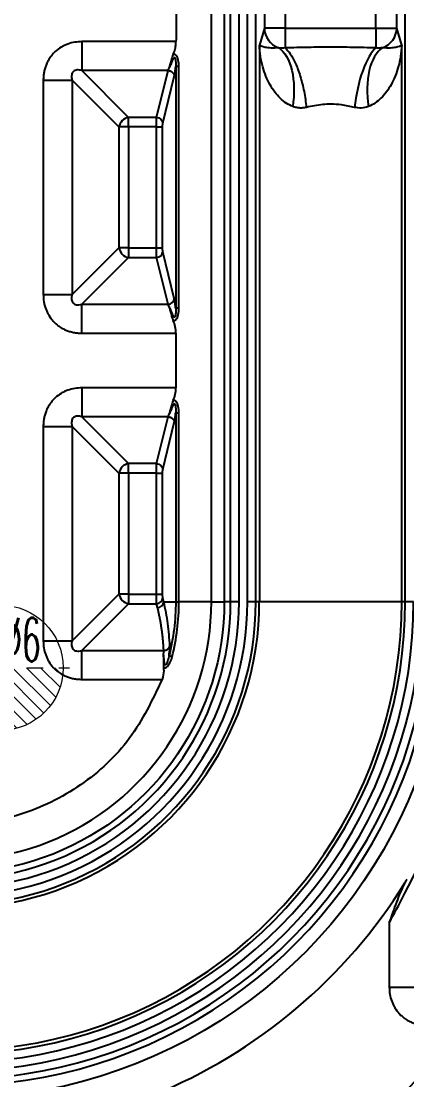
# Model space of a CAD drawing. Header units: millimetres. Extents: x 2595 to 3308, y 1499 to 1823.
# Drawn here: x 3187.5 to 3206, y 1606.3 to 1657.1 of the extents above; entities that cross this region are included whole.
import ezdxf
from ezdxf.lldxf.tags import DXFTag

# ---------------------------------------------------------------- set-up
doc = ezdxf.new("R2010")
doc.units = ezdxf.units.MM
doc.linetypes.add('CENTER', pattern=[2, 1.25, -0.25, 0.25, -0.25])
doc.layers.add('5', color=7, linetype='Continuous', true_color=0xffffff)
doc.layers.add('epin', color=13, linetype='Continuous', lineweight=9)
doc.styles.add('TXT05', font='txt.shx', dxfattribs={"width": 0.5, "bigfont": 'gbcbig.shx'})
tags = doc.linetypes.add('DASHED', pattern=[25.72, 12.86, -12.86]).pattern_tags.tags
tags[6:7] = [DXFTag(74, 4), DXFTag(75, 0), DXFTag(340, '0'), DXFTag(46, 0.0), DXFTag(50, 0.0), DXFTag(44, 0.0), DXFTag(45, 0.0)]
tags[4:5] = [DXFTag(74, 4), DXFTag(75, 0), DXFTag(340, '0'), DXFTag(46, 0.0), DXFTag(50, 0.0), DXFTag(44, 0.0), DXFTag(45, 0.0)]

# ---------------------------------------------------------------- blocks, each defined once
blk = doc.blocks.new('epin_ejp_6')
at = {"layer": 'epin'}
h = blk.add_hatch(dxfattribs=at)
h.set_pattern_fill('_ANSI31', color=123, scale=0.15, angle=90, style=0)
h.set_pattern_definition([(135, (-2656.51364, 153.2396), (-0.336759605, -0.336759605), [])])
h.paths.add_polyline_path([(0, 3, 0.414214), (-3, 0), (0, 0)])
h.paths.add_polyline_path([(3, 0), (0, 0), (0, -3, 0.414214)])
at = {"layer": 'epin', "color": 1, "linetype": 'CENTER', "ltscale": 3.048}
for p, q in [((0, -3.3), (0, 3.3)), ((-3.3, 0), (3.3, 0))]:
    blk.add_line(p, q, dxfattribs=at)
at = {"layer": 'epin'}
blk.add_circle((0, 0), 3, dxfattribs=at)
at = {"layer": 'epin', "color": 6, "style": 'TXT05', "width": 0.5}
blk.add_text('%%c6', height=2.1, dxfattribs=at).set_placement((0.12, 0.3))

msp = doc.modelspace()

# ---------------------------------------------------------------- linework, layer by layer
at = {"layer": '5', "color": 7, "linetype": 'Continuous'}
for p, q in [((3196.609, 1629.254), (3196.609, 1673.518)), ((3197.23, 1673.518), (3197.23, 1629.254)), ((3197.535, 1629.254), (3197.535, 1673.518)), ((3197.937, 1629.254), (3197.937, 1673.518)), ((3198.34, 1629.254), (3198.34, 1673.518)), ((3198.742, 1629.254), (3198.742, 1673.518)), ((3205.911, 1629.254), (3205.911, 1673.518)), ((3199.152, 1659.28), (3199.152, 1656.757)), ((3200.156, 1659.28), (3200.156, 1656.757)), ((3204.496, 1656.757), (3204.496, 1659.28)), ((3205.501, 1656.757), (3205.501, 1659.28)), ((3199.152, 1656.757), (3198.911, 1655.946)), ((3200.156, 1656.757), (3199.152, 1656.757)), ((3200.156, 1656.757), (3204.496, 1656.757)), ((3200.156, 1656.757), (3200.156, 1655.808)), ((3204.496, 1656.757), (3205.501, 1656.757)), ((3204.496, 1656.757), (3204.496, 1655.808)), ((3205.742, 1655.945), (3205.501, 1656.757)), ((3194.914, 1656.111), (3190.395, 1656.111)), ((3190.395, 1656.111), (3190.395, 1654.725)), ((3198.911, 1655.946), (3198.911, 1629.254)), ((3205.742, 1629.254), (3205.742, 1655.945)), ((3194.9, 1654.919), (3194.9, 1643.325)), ((3195.054, 1643.325), (3195.054, 1654.919)), ((3188.546, 1654.263), (3188.546, 1643.981)), ((3192.176, 1652.02), (3189.933, 1654.263)), ((3189.933, 1654.263), (3189.933, 1643.981)), ((3192.638, 1652.482), (3190.395, 1654.725)), ((3193.983, 1652.482), (3194.532, 1654.725)), ((3194.283, 1652.204), (3194.832, 1654.448)), ((3192.638, 1652.02), (3192.638, 1652.482)), ((3193.983, 1652.482), (3192.638, 1652.482)), ((3192.176, 1652.02), (3192.176, 1646.225)), ((3192.638, 1652.02), (3192.176, 1652.02)), ((3192.638, 1652.02), (3192.638, 1646.225)), ((3193.97, 1652.02), (3192.638, 1652.02)), ((3193.97, 1646.225), (3193.97, 1652.02)), ((3194.27, 1646.225), (3194.27, 1652.02)), ((3192.176, 1646.225), (3189.933, 1643.981)), ((3192.638, 1646.225), (3192.176, 1646.225)), ((3192.638, 1646.225), (3192.638, 1645.762)), ((3192.638, 1646.225), (3193.97, 1646.225)), ((3193.97, 1646.225), (3194.27, 1646.225)), ((3192.638, 1645.762), (3190.395, 1643.519)), ((3192.638, 1645.762), (3193.983, 1645.762)), ((3194.532, 1643.519), (3193.983, 1645.762)), ((3194.832, 1643.796), (3194.283, 1646.04)), ((3188.546, 1643.981), (3189.933, 1643.981)), ((3190.395, 1642.133), (3194.912, 1642.133)), ((3194.912, 1642.133), (3194.912, 1639.512)), ((3190.395, 1639.512), (3190.395, 1638.126)), ((3194.912, 1639.512), (3190.395, 1639.512)), ((3192.638, 1635.883), (3190.395, 1638.126)), ((3193.983, 1635.883), (3194.532, 1638.126)), ((3194.9, 1638.32), (3194.9, 1629.254)), ((3195.054, 1629.254), (3195.054, 1638.32)), ((3188.546, 1637.664), (3188.546, 1627.382)), ((3189.933, 1637.664), (3189.933, 1627.382)), ((3192.176, 1635.421), (3189.933, 1637.664)), ((3194.283, 1635.605), (3194.832, 1637.849)), ((3192.638, 1635.421), (3192.638, 1635.883)), ((3193.983, 1635.883), (3192.638, 1635.883)), ((3192.176, 1635.421), (3192.176, 1629.626)), ((3192.638, 1635.421), (3192.176, 1635.421)), ((3192.638, 1635.421), (3192.638, 1629.626)), ((3193.97, 1635.421), (3192.638, 1635.421)), ((3193.97, 1629.626), (3193.97, 1635.421)), ((3194.27, 1629.626), (3194.27, 1635.421)), ((3192.176, 1629.626), (3189.933, 1627.382)), ((3192.638, 1629.626), (3192.176, 1629.626)), ((3192.638, 1629.626), (3192.638, 1629.163)), ((3192.638, 1629.626), (3193.97, 1629.626)), ((3193.97, 1629.626), (3194.27, 1629.626)), ((3194.329, 1629.254), (3194.283, 1629.441)), ((3192.638, 1629.163), (3190.395, 1626.92)), ((3192.638, 1629.163), (3193.983, 1629.163)), ((3194.029, 1628.976), (3193.983, 1629.163)), ((3197.535, 1629.254), (3197.23, 1629.254)), ((3197.937, 1629.254), (3197.535, 1629.254)), ((3198.742, 1629.254), (3198.34, 1629.254)), ((3198.911, 1629.254), (3198.742, 1629.254)), ((3205.742, 1629.254), (3198.911, 1629.254)), ((3205.911, 1629.254), (3205.742, 1629.254)), ((3206.312, 1629.254), (3205.911, 1629.254)), ((3188.546, 1627.382), (3189.933, 1627.382)), ((3190.395, 1625.534), (3194.248, 1625.534)), ((3205.145, 1613.878), (3205.145, 1610.783)), ((3205.145, 1610.783), (3206.532, 1610.783))]:
    msp.add_line(p, q, dxfattribs=at)
at = {"layer": '5', "color": 7, "linetype": 'Continuous', "extrusion": (0, 0, -1)}
for centre, radius, start, end in [((-3148.002, 1669.494), 100.07, 313.95835, 233.17746), ((-3148.002, 1669.494), 99.038, 101.06, 232.89885), ((-3184.218, 1629.254), 23.825, 180, 25), ((-3184.218, 1629.254), 13.012, 180, 25), ((-3184.218, 1629.254), 10.682, 180, 194.0896)]:
    msp.add_arc(centre, radius, start, end, dxfattribs=at)
at = {"layer": '5', "color": 7, "linetype": 'DASHED'}
for radius, start, end in [(100.573, 306.62661, 226.18317), (100.572, 306.62578, 226.19708)]:
    msp.add_arc((3148.002, 1669.494), radius, start, end, dxfattribs=at)
at = {"layer": '5', "color": 7, "linetype": 'Continuous'}
for centre, radius, start, end in [((3148.002, 1669.494), 100.547, 306.63636, 233.36364), ((3148.002, 1669.494), 99.282, 307.04882, 79.04876), ((3148.002, 1669.494), 99.081, 307.09253, 78.95021), ((3148.002, 1663.458), 81.732, 285.12421, 344.87579), ((3148.002, 1663.458), 82.176, 285.12421, 344.87579), ((3184.218, 1629.254), 23.204, 155, 0), ((3184.218, 1629.254), 22.9, 155, 0), ((3184.218, 1629.254), 22.498, 155, 0), ((3184.218, 1629.254), 22.094, 155, 0), ((3184.218, 1629.254), 21.692, 155, 0), ((3184.218, 1629.254), 21.524, 155, 0), ((3184.218, 1629.254), 14.692, 155, 0), ((3184.218, 1629.254), 14.524, 155, 0), ((3184.218, 1629.254), 14.122, 155, 0), ((3184.218, 1629.254), 13.718, 155, 0), ((3184.218, 1629.254), 13.316, 155, 0), ((3184.218, 1629.254), 12.391, 155, 0), ((3184.218, 1629.254), 10.836, 345.9111, 0), ((3184.218, 1629.254), 25.522, 292.0819, 328.1173)]:
    msp.add_arc(centre, radius, start, end, dxfattribs=at)
for centre, major_axis, ratio, start_param, end_param in [((3200.156, 1656.757), (-0.964, 0.287), 0.983499, 0.293479, 1.539276), ((3204.496, 1656.757), (-0.964, -0.287), 0.983499, 1.60234, 2.848113), ((3192.638, 1652.02), (0.356, 0.356), 0.854588, 0.863645, 2.277948), ((3192.638, 1646.225), (-0.356, 0.356), 0.854588, 0.863645, 2.277948), ((3193.983, 1646.04), (-0.293, -0.072), 0.914519, 1.350722, 2.880241), ((3193.322, 1642.133), (1.59, 0), 0.948965, 0, 0.411313), ((3193.322, 1639.512), (1.59, 0), 0.948965, 5.871813, 6.283185), ((3192.638, 1635.421), (0.356, 0.356), 0.854588, 0.863645, 2.277948), ((3192.638, 1629.626), (-0.356, 0.356), 0.854588, 0.863645, 2.277948), ((3193.983, 1629.441), (-0.293, -0.072), 0.914519, 1.350722, 2.880241)]:
    msp.add_ellipse(centre, major_axis=major_axis, ratio=ratio, start_param=start_param, end_param=end_param, dxfattribs=at)
for points, degree in [([(3194.916, 1659.271), (3194.913, 1656.111)], 1), ([(3200.156, 1655.808), (3200.048, 1655.794), (3199.941, 1655.797), (3199.844, 1655.818)], 3), ([(3194.532, 1654.725), (3194.536, 1654.742), (3194.54, 1654.758), (3194.545, 1654.775)], 3), ([(3195.054, 1654.919), (3194.968, 1654.919), (3194.912, 1654.919), (3194.9, 1654.919)], 3), ([(3194.532, 1654.725), (3193.153, 1654.725), (3191.774, 1654.725), (3190.395, 1654.725)], 3), ([(3193.983, 1652.482), (3194.136, 1652.476), (3194.277, 1652.346), (3194.283, 1652.204)], 3), ([(3194.27, 1652.02), (3194.27, 1652.032), (3194.271, 1652.058), (3194.272, 1652.099), (3194.274, 1652.14), (3194.278, 1652.178), (3194.281, 1652.197), (3194.283, 1652.204)], 3), ([(3194.283, 1646.04), (3194.282, 1646.045), (3194.279, 1646.057), (3194.276, 1646.085), (3194.273, 1646.122), (3194.271, 1646.169), (3194.27, 1646.205), (3194.27, 1646.225)], 3), ([(3194.532, 1643.519), (3194.685, 1643.525), (3194.825, 1643.655), (3194.832, 1643.796)], 3), ([(3190.395, 1643.519), (3191.774, 1643.519), (3193.153, 1643.519), (3194.532, 1643.519)], 3), ([(3194.545, 1643.469), (3194.54, 1643.486), (3194.536, 1643.503), (3194.532, 1643.519)], 3), ([(3195.054, 1643.325), (3194.968, 1643.325), (3194.912, 1643.325), (3194.9, 1643.325)], 3), ([(3194.532, 1638.126), (3193.153, 1638.126), (3191.774, 1638.126), (3190.395, 1638.126)], 3), ([(3194.532, 1638.126), (3194.536, 1638.143), (3194.54, 1638.159), (3194.545, 1638.176)], 3), ([(3194.9, 1638.32), (3194.912, 1638.32), (3194.968, 1638.32), (3195.054, 1638.32)], 3), ([(3193.983, 1635.883), (3194.136, 1635.877), (3194.277, 1635.747), (3194.283, 1635.605)], 3), ([(3194.27, 1635.421), (3194.27, 1635.433), (3194.271, 1635.459), (3194.272, 1635.5), (3194.274, 1635.541), (3194.278, 1635.579), (3194.281, 1635.598), (3194.283, 1635.605)], 3), ([(3194.283, 1629.441), (3194.282, 1629.446), (3194.279, 1629.458), (3194.276, 1629.486), (3194.273, 1629.523), (3194.271, 1629.57), (3194.27, 1629.606), (3194.27, 1629.626)], 3), ([(3194.029, 1628.976), (3194.182, 1628.982), (3194.323, 1629.112), (3194.329, 1629.254)], 3), ([(3194.329, 1629.254), (3194.519, 1629.254), (3194.71, 1629.254), (3194.9, 1629.254)], 3), ([(3194.9, 1629.254), (3194.912, 1629.254), (3194.968, 1629.254), (3195.054, 1629.254)], 3), ([(3196.609, 1629.254), (3196.091, 1629.254), (3195.572, 1629.254), (3195.054, 1629.254)], 3), ([(3196.609, 1629.254), (3196.976, 1629.254), (3197.203, 1629.254), (3197.23, 1629.254)], 3), ([(3190.395, 1626.92), (3191.705, 1626.92), (3193.015, 1626.92), (3194.325, 1626.92)], 3), ([(3194.313, 1626.688), (3194.313, 1626.687), (3194.313, 1626.686), (3194.313, 1626.684)], 3), ([(3194.313, 1626.684), (3194.313, 1626.686), (3194.313, 1626.687), (3194.313, 1626.688)], 3), ([(3194.314, 1626.681), (3194.314, 1626.682), (3194.314, 1626.683), (3194.313, 1626.684)], 3), ([(3194.579, 1626.653), (3194.579, 1626.653), (3194.578, 1626.653), (3194.578, 1626.653)], 3), ([(3194.728, 1626.616), (3194.645, 1626.637), (3194.591, 1626.65), (3194.579, 1626.653)], 3), ([(3205.986, 1615.942), (3205.954, 1615.886), (3205.922, 1615.83), (3205.89, 1615.773)], 3)]:
    msp.add_open_spline(points, degree=degree, dxfattribs=at)
for points, degree, knots in [([(3190.395, 1656.111), (3190.281, 1656.106), (3190.051, 1656.095), (3189.771, 1656.02), (3189.557, 1655.931), (3189.349, 1655.82), (3189.157, 1655.676), (3188.989, 1655.503), (3188.888, 1655.373), (3188.787, 1655.217), (3188.702, 1655.05), (3188.63, 1654.853), (3188.583, 1654.666), (3188.552, 1654.469), (3188.548, 1654.333), (3188.546, 1654.263)], 3, [0, 0, 0, 0, 0.117404, 0.235804, 0.295415, 0.355364, 0.477207, 0.539685, 0.603015, 0.645573, 0.730964, 0.795158, 0.860435, 0.928322, 1, 1, 1, 1]), ([(3194.779, 1655.508), (3194.799, 1655.554), (3194.848, 1655.669), (3194.9, 1655.872), (3194.908, 1656.032), (3194.912, 1656.111)], 3, [0, 0, 0, 0, 0.248659, 0.629169, 1, 1, 1, 1]), ([(3199.844, 1655.818), (3199.749, 1655.811), (3199.5, 1655.794), (3199.239, 1655.824), (3199.061, 1655.866), (3198.958, 1655.909), (3198.927, 1655.933), (3198.911, 1655.946)], 3, [0, 0, 0, 0, 0.16008, 0.42019, 0.689508, 0.839479, 1, 1, 1, 1]), ([(3200.51, 1653.001), (3200.404, 1653.052), (3200.181, 1653.158), (3199.897, 1653.4), (3199.637, 1653.696), (3199.409, 1654.052), (3199.215, 1654.458), (3199.063, 1654.914), (3198.951, 1655.415), (3198.924, 1655.764), (3198.911, 1655.946)], 3, [0, 0, 0, 0, 0.092871, 0.193811, 0.303886, 0.423339, 0.552296, 0.691003, 0.840112, 1, 1, 1, 1]), ([(3199.844, 1655.818), (3200.112, 1655.634), (3200.348, 1655.255), (3200.594, 1654.219), (3200.598, 1653.581), (3200.51, 1653.001)], 3, [0, 0, 0, 0, 0.5, 0.5, 1, 1, 1, 1]), ([(3204.496, 1655.808), (3204.127, 1655.818), (3203.405, 1655.84), (3202.328, 1655.848), (3201.249, 1655.84), (3200.527, 1655.818), (3200.156, 1655.808)], 3, [0, 0, 0, 0, 0.255653, 0.499557, 0.743681, 1, 1, 1, 1]), ([(3200.156, 1655.808), (3200.237, 1655.722), (3200.406, 1655.545), (3200.654, 1655.079), (3200.881, 1654.466), (3201.067, 1653.738), (3201.138, 1653.218), (3201.174, 1652.96)], 3, [0, 0, 0, 0, 0.181482, 0.377908, 0.584371, 0.794179, 1, 1, 1, 1]), ([(3204.496, 1655.808), (3204.287, 1655.625), (3204.056, 1655.243), (3203.681, 1654.194), (3203.545, 1653.547), (3203.48, 1652.96)], 3, [0, 0, 0, 0, 0.5, 0.5, 1, 1, 1, 1]), ([(3204.808, 1655.818), (3204.541, 1655.634), (3204.304, 1655.254), (3204.059, 1654.218), (3204.055, 1653.579), (3204.142, 1653.001)], 3, [0, 0, 0, 0, 0.5, 0.5, 1, 1, 1, 1]), ([(3205.742, 1655.945), (3205.728, 1655.764), (3205.701, 1655.415), (3205.59, 1654.914), (3205.437, 1654.459), (3205.19, 1653.938), (3204.868, 1653.495), (3204.473, 1653.159), (3204.249, 1653.052), (3204.142, 1653.001)], 3, [0, 0, 0, 0, 0.159839, 0.309018, 0.447696, 0.576402, 0.80537, 0.906608, 1, 1, 1, 1]), ([(3204.808, 1655.818), (3204.806, 1655.817), (3204.742, 1655.804), (3204.639, 1655.795), (3204.533, 1655.803), (3204.496, 1655.808)], 3, [0, 0, 0, 0, 0.020672, 0.6614, 1, 1, 1, 1]), ([(3205.742, 1655.945), (3205.698, 1655.905), (3205.604, 1655.865), (3205.304, 1655.807), (3205.094, 1655.787), (3204.808, 1655.818)], 3, [0, 0, 0, 0, 0.5, 0.5, 1, 1, 1, 1]), ([(3194.779, 1655.508), (3194.731, 1655.403), (3194.706, 1655.295), (3194.642, 1655.057), (3194.607, 1654.932), (3194.563, 1654.817), (3194.555, 1654.798), (3194.547, 1654.779), (3194.546, 1654.777), (3194.545, 1654.775)], 3, [0, 0, 0, 0, 0.355402, 0.355402, 0.879891, 0.879891, 0.988393, 0.988393, 1, 1, 1, 1]), ([(3194.545, 1654.775), (3194.573, 1654.82), (3194.601, 1654.872), (3194.656, 1654.988), (3194.684, 1655.053), (3194.736, 1655.178), (3194.759, 1655.24), (3194.798, 1655.31), (3194.806, 1655.324), (3194.821, 1655.341), (3194.827, 1655.346), (3194.836, 1655.349), (3194.838, 1655.35), (3194.844, 1655.349), (3194.846, 1655.348), (3194.851, 1655.345), (3194.853, 1655.343), (3194.858, 1655.337), (3194.861, 1655.332), (3194.868, 1655.319), (3194.872, 1655.309), (3194.885, 1655.263), (3194.89, 1655.226), (3194.903, 1655.097), (3194.904, 1655.006), (3194.9, 1654.919)], 3, [0, 0, 0, 0, 0.211336, 0.211336, 0.422479, 0.422479, 0.599382, 0.599382, 0.643711, 0.643711, 0.666128, 0.666128, 0.674235, 0.674235, 0.682473, 0.682473, 0.689512, 0.689512, 0.700464, 0.700464, 0.722328, 0.722328, 0.800298, 0.800298, 1, 1, 1, 1]), ([(3195.054, 1654.919), (3195.054, 1655.018), (3195.045, 1655.118), (3195.014, 1655.26), (3195, 1655.308), (3194.966, 1655.385), (3194.949, 1655.417), (3194.911, 1655.462), (3194.893, 1655.478), (3194.854, 1655.5), (3194.833, 1655.507), (3194.801, 1655.509), (3194.79, 1655.509), (3194.779, 1655.508)], 3, [0, 0, 0, 0, 0.378583, 0.378583, 0.571391, 0.571391, 0.721539, 0.721539, 0.832474, 0.832474, 0.943628, 0.943628, 1, 1, 1, 1]), ([(3190.395, 1654.725), (3190.357, 1654.735), (3190.284, 1654.753), (3190.175, 1654.757), (3190.077, 1654.739), (3189.992, 1654.691), (3189.931, 1654.61), (3189.902, 1654.509), (3189.902, 1654.389), (3189.922, 1654.308), (3189.933, 1654.263)], 3, [0, 0, 0, 0, 0.147174, 0.276121, 0.386166, 0.48296, 0.579882, 0.691662, 0.82731, 1, 1, 1, 1]), ([(3194.832, 1654.448), (3194.836, 1654.468), (3194.846, 1654.508), (3194.861, 1654.594), (3194.88, 1654.723), (3194.893, 1654.842), (3194.9, 1654.917), (3194.9, 1654.919)], 3, [0, 0, 0, 0, 0.17771, 0.364509, 0.629846, 0.989831, 1, 1, 1, 1]), ([(3201.174, 1652.96), (3201.113, 1652.948), (3200.993, 1652.925), (3200.818, 1652.927), (3200.656, 1652.95), (3200.558, 1652.984), (3200.51, 1653.001)], 3, [0, 0, 0, 0, 0.261698, 0.519969, 0.768302, 1, 1, 1, 1]), ([(3203.479, 1652.96), (3203.274, 1653.004), (3202.902, 1653.082), (3202.381, 1653.125), (3201.806, 1653.095), (3201.431, 1653.015), (3201.174, 1652.96)], 3, [0, 0, 0, 0, 0.275249, 0.499682, 0.656171, 1, 1, 1, 1]), ([(3204.142, 1653.001), (3204.031, 1652.967), (3203.821, 1652.904), (3203.589, 1652.942), (3203.479, 1652.96)], 3, [0, 0, 0, 0, 0.528467, 1, 1, 1, 1]), ([(3193.97, 1652.02), (3193.971, 1652.109), (3193.972, 1652.308), (3193.979, 1652.42), (3193.983, 1652.482)], 3, [0, 0, 0, 0, 0.449161, 1, 1, 1, 1]), ([(3193.983, 1645.762), (3193.98, 1645.809), (3193.972, 1645.914), (3193.971, 1646.114), (3193.97, 1646.225)], 3, [0, 0, 0, 0, 0.447274, 1, 1, 1, 1]), ([(3167.285, 1581.691), (3169.791, 1582.349), (3174.854, 1583.68), (3182.249, 1586.586), (3189.494, 1590.2), (3196.488, 1594.596), (3203.144, 1599.754), (3208.087, 1604.452), (3211.587, 1608.288), (3213.88, 1611.019), (3216.127, 1613.943), (3218.312, 1617.062), (3220.416, 1620.381), (3222.422, 1623.902), (3224.31, 1627.624), (3226.058, 1631.547), (3227.642, 1635.67), (3229.06, 1639.983), (3229.814, 1642.955), (3230.196, 1644.461)], 3, [0, 0, 0, 0, 0.083028, 0.167755, 0.254186, 0.342326, 0.432181, 0.523757, 0.560565, 0.598667, 0.638065, 0.678758, 0.720749, 0.764038, 0.808627, 0.854516, 0.901707, 0.950201, 1, 1, 1, 1]), ([(3167.386, 1581.253), (3168.035, 1581.41), (3169.002, 1581.643), (3170.277, 1581.983), (3171.521, 1582.328), (3173.045, 1582.78), (3174.833, 1583.354), (3176.291, 1583.858), (3177.433, 1584.274), (3178.547, 1584.693), (3179.908, 1585.229), (3181.498, 1585.893), (3183.033, 1586.569), (3184.51, 1587.254), (3185.929, 1587.946), (3187.294, 1588.642), (3188.396, 1589.231), (3189.255, 1589.704), (3189.885, 1590.058), (3190.505, 1590.413), (3191.316, 1590.887), (3192.311, 1591.484), (3193.482, 1592.213), (3194.632, 1592.955), (3195.576, 1593.586), (3196.324, 1594.1), (3197.446, 1594.884), (3198.741, 1595.828), (3200.2, 1596.945), (3201.288, 1597.807), (3202.367, 1598.692), (3203.794, 1599.901), (3205.194, 1601.149), (3206.564, 1602.432), (3207.913, 1603.737), (3209.554, 1605.408), (3211.454, 1607.474), (3213.28, 1609.596), (3215.033, 1611.774), (3216.712, 1614.008), (3218.318, 1616.297), (3219.849, 1618.639), (3221.303, 1621.031), (3222.677, 1623.472), (3223.971, 1625.956), (3225.182, 1628.483), (3226.308, 1631.047), (3227.35, 1633.648), (3228.305, 1636.281), (3229.174, 1638.944), (3229.822, 1641.186), (3230.299, 1642.993), (3230.519, 1643.901), (3230.629, 1644.356)], 3, [0, 0, 0, 0, 0.021265, 0.031723, 0.04207, 0.062441, 0.082399, 0.101967, 0.11161, 0.121155, 0.139931, 0.158259, 0.176098, 0.193408, 0.210172, 0.226438, 0.242264, 0.250029, 0.257705, 0.265298, 0.272816, 0.287657, 0.302299, 0.316816, 0.331278, 0.338512, 0.345759, 0.37492, 0.389606, 0.404364, 0.419194, 0.434089, 0.464003, 0.478985, 0.493959, 0.52385, 0.553668, 0.583415, 0.613118, 0.642815, 0.672529, 0.702265, 0.732021, 0.761792, 0.791565, 0.821337, 0.851111, 0.880888, 0.910661, 0.940422, 0.970186, 0.985084, 1, 1, 1, 1]), ([(3188.546, 1643.981), (3188.552, 1643.867), (3188.562, 1643.637), (3188.638, 1643.357), (3188.727, 1643.143), (3188.838, 1642.935), (3188.982, 1642.744), (3189.155, 1642.575), (3189.284, 1642.474), (3189.441, 1642.373), (3189.608, 1642.288), (3189.805, 1642.216), (3189.992, 1642.169), (3190.189, 1642.139), (3190.325, 1642.135), (3190.395, 1642.133)], 3, [0, 0, 0, 0, 0.117404, 0.235804, 0.295415, 0.355364, 0.477207, 0.539685, 0.603015, 0.645573, 0.730964, 0.795158, 0.860435, 0.928322, 1, 1, 1, 1]), ([(3189.933, 1643.981), (3189.923, 1643.943), (3189.905, 1643.871), (3189.901, 1643.762), (3189.919, 1643.663), (3189.967, 1643.578), (3190.047, 1643.517), (3190.149, 1643.489), (3190.269, 1643.488), (3190.35, 1643.508), (3190.395, 1643.519)], 3, [0, 0, 0, 0, 0.147174, 0.276121, 0.386166, 0.48296, 0.579882, 0.691662, 0.82731, 1, 1, 1, 1]), ([(3194.9, 1643.325), (3194.897, 1643.351), (3194.891, 1643.415), (3194.881, 1643.506), (3194.869, 1643.596), (3194.853, 1643.698), (3194.84, 1643.757), (3194.832, 1643.796)], 3, [0, 0, 0, 0, 0.127543, 0.324774, 0.494951, 0.663612, 1, 1, 1, 1]), ([(3194.9, 1643.325), (3194.904, 1643.232), (3194.904, 1643.134), (3194.888, 1643.01), (3194.884, 1642.985), (3194.875, 1642.948), (3194.872, 1642.935), (3194.865, 1642.919), (3194.863, 1642.915), (3194.858, 1642.907), (3194.855, 1642.903), (3194.85, 1642.898), (3194.847, 1642.897), (3194.843, 1642.895), (3194.84, 1642.894), (3194.835, 1642.895), (3194.832, 1642.896), (3194.821, 1642.902), (3194.814, 1642.91), (3194.783, 1642.953), (3194.765, 1642.997), (3194.675, 1643.208), (3194.613, 1643.362), (3194.545, 1643.469)], 3, [0, 0, 0, 0, 0.212513, 0.212513, 0.265334, 0.265334, 0.291792, 0.291792, 0.302073, 0.302073, 0.312537, 0.312537, 0.319551, 0.319551, 0.326547, 0.326547, 0.337355, 0.337355, 0.365658, 0.365658, 0.49047, 0.49047, 1, 1, 1, 1]), ([(3194.545, 1643.469), (3194.562, 1643.426), (3194.597, 1643.339), (3194.649, 1643.163), (3194.693, 1642.994), (3194.734, 1642.848), (3194.764, 1642.773), (3194.779, 1642.736)], 3, [0, 0, 0, 0, 0.249707, 0.499918, 0.74931, 0.874644, 1, 1, 1, 1]), ([(3194.779, 1642.736), (3194.79, 1642.735), (3194.801, 1642.735), (3194.833, 1642.737), (3194.854, 1642.744), (3194.893, 1642.766), (3194.911, 1642.782), (3194.949, 1642.827), (3194.966, 1642.859), (3195, 1642.936), (3195.014, 1642.984), (3195.045, 1643.126), (3195.054, 1643.226), (3195.054, 1643.325)], 3, [0, 0, 0, 0, 0.056364, 0.056364, 0.167489, 0.167489, 0.278395, 0.278395, 0.428535, 0.428535, 0.621279, 0.621279, 1, 1, 1, 1]), ([(3190.395, 1639.512), (3190.281, 1639.507), (3190.051, 1639.496), (3189.771, 1639.421), (3189.557, 1639.332), (3189.349, 1639.221), (3189.157, 1639.077), (3188.989, 1638.904), (3188.888, 1638.774), (3188.787, 1638.618), (3188.702, 1638.451), (3188.63, 1638.254), (3188.583, 1638.067), (3188.552, 1637.87), (3188.548, 1637.734), (3188.546, 1637.664)], 3, [0, 0, 0, 0, 0.117404, 0.235804, 0.295415, 0.355364, 0.477207, 0.539685, 0.603015, 0.645573, 0.730964, 0.795158, 0.860435, 0.928322, 1, 1, 1, 1]), ([(3194.779, 1638.909), (3194.731, 1638.804), (3194.706, 1638.696), (3194.642, 1638.458), (3194.607, 1638.333), (3194.563, 1638.218), (3194.555, 1638.199), (3194.547, 1638.18), (3194.546, 1638.178), (3194.545, 1638.176)], 3, [0, 0, 0, 0, 0.355402, 0.355402, 0.879891, 0.879891, 0.988393, 0.988393, 1, 1, 1, 1]), ([(3194.545, 1638.176), (3194.573, 1638.221), (3194.601, 1638.273), (3194.656, 1638.389), (3194.684, 1638.454), (3194.736, 1638.579), (3194.759, 1638.641), (3194.798, 1638.711), (3194.806, 1638.725), (3194.821, 1638.742), (3194.827, 1638.747), (3194.836, 1638.75), (3194.838, 1638.751), (3194.844, 1638.75), (3194.846, 1638.749), (3194.851, 1638.746), (3194.853, 1638.744), (3194.858, 1638.738), (3194.861, 1638.733), (3194.868, 1638.72), (3194.872, 1638.71), (3194.885, 1638.664), (3194.89, 1638.627), (3194.903, 1638.498), (3194.904, 1638.407), (3194.9, 1638.32)], 3, [0, 0, 0, 0, 0.211336, 0.211336, 0.422479, 0.422479, 0.599382, 0.599382, 0.643711, 0.643711, 0.666128, 0.666128, 0.674235, 0.674235, 0.682473, 0.682473, 0.689512, 0.689512, 0.700464, 0.700464, 0.722328, 0.722328, 0.800298, 0.800298, 1, 1, 1, 1]), ([(3195.054, 1638.32), (3195.054, 1638.419), (3195.045, 1638.519), (3195.014, 1638.661), (3195, 1638.709), (3194.966, 1638.786), (3194.949, 1638.818), (3194.911, 1638.863), (3194.893, 1638.879), (3194.854, 1638.901), (3194.833, 1638.908), (3194.801, 1638.91), (3194.79, 1638.91), (3194.779, 1638.909)], 3, [0, 0, 0, 0, 0.378583, 0.378583, 0.571391, 0.571391, 0.721538, 0.721538, 0.832474, 0.832474, 0.943627, 0.943627, 1, 1, 1, 1]), ([(3190.395, 1638.126), (3190.357, 1638.136), (3190.284, 1638.154), (3190.175, 1638.158), (3190.077, 1638.14), (3189.992, 1638.092), (3189.931, 1638.011), (3189.902, 1637.91), (3189.902, 1637.79), (3189.922, 1637.709), (3189.933, 1637.664)], 3, [0, 0, 0, 0, 0.147174, 0.276121, 0.386166, 0.48296, 0.579882, 0.691662, 0.82731, 1, 1, 1, 1]), ([(3194.832, 1637.849), (3194.836, 1637.869), (3194.846, 1637.909), (3194.861, 1637.995), (3194.88, 1638.124), (3194.893, 1638.243), (3194.9, 1638.318), (3194.9, 1638.32)], 3, [0, 0, 0, 0, 0.17771, 0.364509, 0.629846, 0.989831, 1, 1, 1, 1]), ([(3193.97, 1635.421), (3193.971, 1635.51), (3193.972, 1635.709), (3193.979, 1635.821), (3193.983, 1635.883)], 3, [0, 0, 0, 0, 0.449161, 1, 1, 1, 1]), ([(3193.983, 1629.163), (3193.98, 1629.21), (3193.972, 1629.315), (3193.971, 1629.515), (3193.97, 1629.626)], 3, [0, 0, 0, 0, 0.447274, 1, 1, 1, 1]), ([(3194.325, 1626.92), (3194.3, 1627.445), (3194.225, 1627.966), (3194.151, 1628.476), (3194.029, 1628.976)], 2, [0, 0, 0, 0.5, 0.5, 1, 1, 1]), ([(3194.619, 1627.138), (3194.596, 1627.496), (3194.551, 1628.202), (3194.402, 1628.907), (3194.329, 1629.254)], 3, [0, 0, 0, 0, 0.507841, 1, 1, 1, 1]), ([(3188.546, 1627.382), (3188.552, 1627.268), (3188.562, 1627.038), (3188.638, 1626.758), (3188.727, 1626.544), (3188.838, 1626.336), (3188.982, 1626.145), (3189.155, 1625.976), (3189.284, 1625.875), (3189.441, 1625.774), (3189.608, 1625.689), (3189.805, 1625.617), (3189.992, 1625.57), (3190.189, 1625.54), (3190.325, 1625.536), (3190.395, 1625.534)], 3, [0, 0, 0, 0, 0.117404, 0.235804, 0.295415, 0.355364, 0.477207, 0.539685, 0.603015, 0.645573, 0.730964, 0.795158, 0.860435, 0.928322, 1, 1, 1, 1]), ([(3189.933, 1627.382), (3189.923, 1627.344), (3189.905, 1627.272), (3189.901, 1627.163), (3189.919, 1627.064), (3189.967, 1626.979), (3190.047, 1626.918), (3190.149, 1626.89), (3190.269, 1626.889), (3190.35, 1626.909), (3190.395, 1626.92)], 3, [0, 0, 0, 0, 0.147174, 0.276121, 0.386166, 0.48296, 0.579882, 0.691662, 0.82731, 1, 1, 1, 1]), ([(3194.313, 1626.688), (3194.313, 1626.692), (3194.325, 1626.787), (3194.325, 1626.855), (3194.325, 1626.92)], 3, [0, 0, 0, 0, 0.042714, 1, 1, 1, 1]), ([(3194.578, 1626.653), (3194.588, 1626.722), (3194.608, 1626.857), (3194.62, 1627.02), (3194.619, 1627.099), (3194.619, 1627.138)], 3, [0, 0, 0, 0, 0.347738, 0.681776, 1, 1, 1, 1]), ([(3194.314, 1626.681), (3194.301, 1626.604), (3194.315, 1626.514), (3194.308, 1626.32), (3194.299, 1626.212), (3194.314, 1626.102)], 3, [0, 0, 0, 0, 0.498764, 0.498764, 1, 1, 1, 1]), ([(3194.313, 1626.684), (3194.314, 1626.683), (3194.314, 1626.683), (3194.314, 1626.682), (3194.314, 1626.681), (3194.314, 1626.681)], 3, [0, 0, 0, 0, 0.891287, 0.891287, 1, 1, 1, 1]), ([(3194.578, 1626.653), (3194.559, 1626.56), (3194.533, 1626.464), (3194.487, 1626.349), (3194.478, 1626.327), (3194.458, 1626.288), (3194.448, 1626.27), (3194.432, 1626.248), (3194.428, 1626.243), (3194.42, 1626.236), (3194.417, 1626.233), (3194.411, 1626.23), (3194.409, 1626.229), (3194.404, 1626.228), (3194.401, 1626.229), (3194.396, 1626.23), (3194.394, 1626.232), (3194.387, 1626.238), (3194.384, 1626.243), (3194.37, 1626.272), (3194.366, 1626.3), (3194.345, 1626.437), (3194.336, 1626.545), (3194.319, 1626.654), (3194.316, 1626.668), (3194.314, 1626.681)], 3, [0, 0, 0, 0, 0.27401, 0.27401, 0.337225, 0.337225, 0.39118, 0.39118, 0.40949, 0.40949, 0.420043, 0.420043, 0.428812, 0.428812, 0.4376, 0.4376, 0.449492, 0.449492, 0.472191, 0.472191, 0.567546, 0.567546, 0.944443, 0.944443, 1, 1, 1, 1]), ([(3194.314, 1626.102), (3194.319, 1626.1), (3194.324, 1626.099), (3194.348, 1626.093), (3194.368, 1626.092), (3194.411, 1626.099), (3194.435, 1626.11), (3194.485, 1626.143), (3194.511, 1626.169), (3194.576, 1626.246), (3194.611, 1626.305), (3194.677, 1626.445), (3194.706, 1626.53), (3194.728, 1626.616)], 3, [0, 0, 0, 0, 0.026192, 0.026192, 0.129131, 0.129131, 0.246854, 0.246854, 0.39746, 0.39746, 0.659793, 0.659793, 1, 1, 1, 1]), ([(3194.314, 1626.102), (3194.319, 1626.052), (3194.337, 1625.868), (3194.285, 1625.675), (3194.247, 1625.534)], 3, [0, 0, 0, 0, 0.270084, 1, 1, 1, 1]), ([(3194.247, 1625.534), (3193.78, 1624.552), (3192.847, 1622.589), (3190.411, 1620.345), (3187.478, 1618.892), (3185.301, 1618.561), (3183.142, 1618.56), (3180.968, 1618.892), (3178.017, 1620.336), (3176.036, 1622.231), (3174.824, 1624.035), (3174.402, 1625.035), (3174.191, 1625.535)], 3, [0, 0, 0, 0, 0.124905, 0.249799, 0.374686, 0.499568, 0.499828, 0.62474, 0.749623, 0.874575, 0.937285, 1, 1, 1, 1]), ([(3205.145, 1613.878), (3205.381, 1614.305), (3205.612, 1614.739), (3205.991, 1615.473), (3206.148, 1615.785), (3206.379, 1616.234), (3206.463, 1616.395), (3206.532, 1616.514)], 3, [0, 0, 0, 0, 0.460293, 0.460293, 0.800264, 0.800264, 1, 1, 1, 1]), ([(3205.89, 1615.773), (3205.73, 1615.477), (3205.605, 1615.163), (3205.369, 1614.531), (3205.261, 1614.211), (3205.149, 1613.887), (3205.147, 1613.882), (3205.145, 1613.878)], 3, [0, 0, 0, 0, 0.495665, 0.495665, 0.992894, 0.992894, 1, 1, 1, 1]), ([(3205.145, 1610.783), (3205.151, 1610.669), (3205.161, 1610.439), (3205.237, 1610.159), (3205.326, 1609.945), (3205.437, 1609.737), (3205.581, 1609.546), (3205.754, 1609.377), (3205.883, 1609.276), (3206.04, 1609.175), (3206.207, 1609.09), (3206.399, 1609.019), (3206.516, 1608.991), (3206.573, 1608.978)], 3, [0, 0, 0, 0, 0.137333, 0.275831, 0.34556, 0.415685, 0.55821, 0.631293, 0.705373, 0.755155, 0.855041, 0.930131, 1, 1, 1, 1])]:
    msp.add_open_spline(points, degree=degree, knots=knots, dxfattribs=at)
for points, weights in [([(3188.546, 1654.263), (3189.168, 1654.263), (3189.687, 1654.263), (3189.933, 1654.263)], [1.08986011303, 0.970047685337, 0.970046629, 1.08985694402]), ([(3194.532, 1654.725), (3194.702, 1654.718), (3194.825, 1654.605), (3194.832, 1654.448)], [1.16174474268, 0.946083571487, 0.946085085782, 1.16174928557]), ([(3193.97, 1652.02), (3194.133, 1652.02), (3194.253, 1652.02), (3194.27, 1652.02)], [1.13379375239, 0.946527771461, 0.955843545957, 1.16174107588]), ([(3190.395, 1642.133), (3190.395, 1642.755), (3190.395, 1643.274), (3190.395, 1643.519)], [1.08986011303, 0.970047685337, 0.970046629, 1.08985694402]), ([(3194.532, 1638.126), (3194.702, 1638.119), (3194.825, 1638.006), (3194.832, 1637.849)], [1.16174474268, 0.946083571486, 0.946085085782, 1.16174928557]), ([(3188.546, 1637.664), (3189.168, 1637.664), (3189.687, 1637.664), (3189.933, 1637.664)], [1.08986011303, 0.970047685337, 0.970046628999, 1.08985694402]), ([(3193.97, 1635.421), (3194.133, 1635.421), (3194.253, 1635.421), (3194.27, 1635.421)], [1.13379375239, 0.946527771461, 0.955843545957, 1.16174107588]), ([(3190.395, 1625.534), (3190.395, 1626.156), (3190.395, 1626.675), (3190.395, 1626.92)], [1.08986011303, 0.970047685337, 0.970046629, 1.08985694402])]:
    msp.add_rational_spline(points, weights, degree=3, dxfattribs=at)
msp.add_rational_spline([(3194.325, 1626.92), (3194.408, 1626.921), (3194.48, 1626.951), (3194.534, 1626.999), (3194.574, 1627.035), (3194.605, 1627.082), (3194.619, 1627.138)], [1.03275047467, 1.08679418634, 1.20772370964, 1.39553904456, 1.24836281629, 1.14225871946, 1.07722675406], degree=3, knots=[0, 0, 0, 0, 0.560657, 0.560657, 0.560657, 1, 1, 1, 1], dxfattribs=at)

# ---------------------------------------------------------------- block references
at = {"layer": 'epin'}
msp.add_blockref('epin_ejp_6', (3186.503, 1626.093), dxfattribs=at)

doc.saveas('drawing.dxf')
